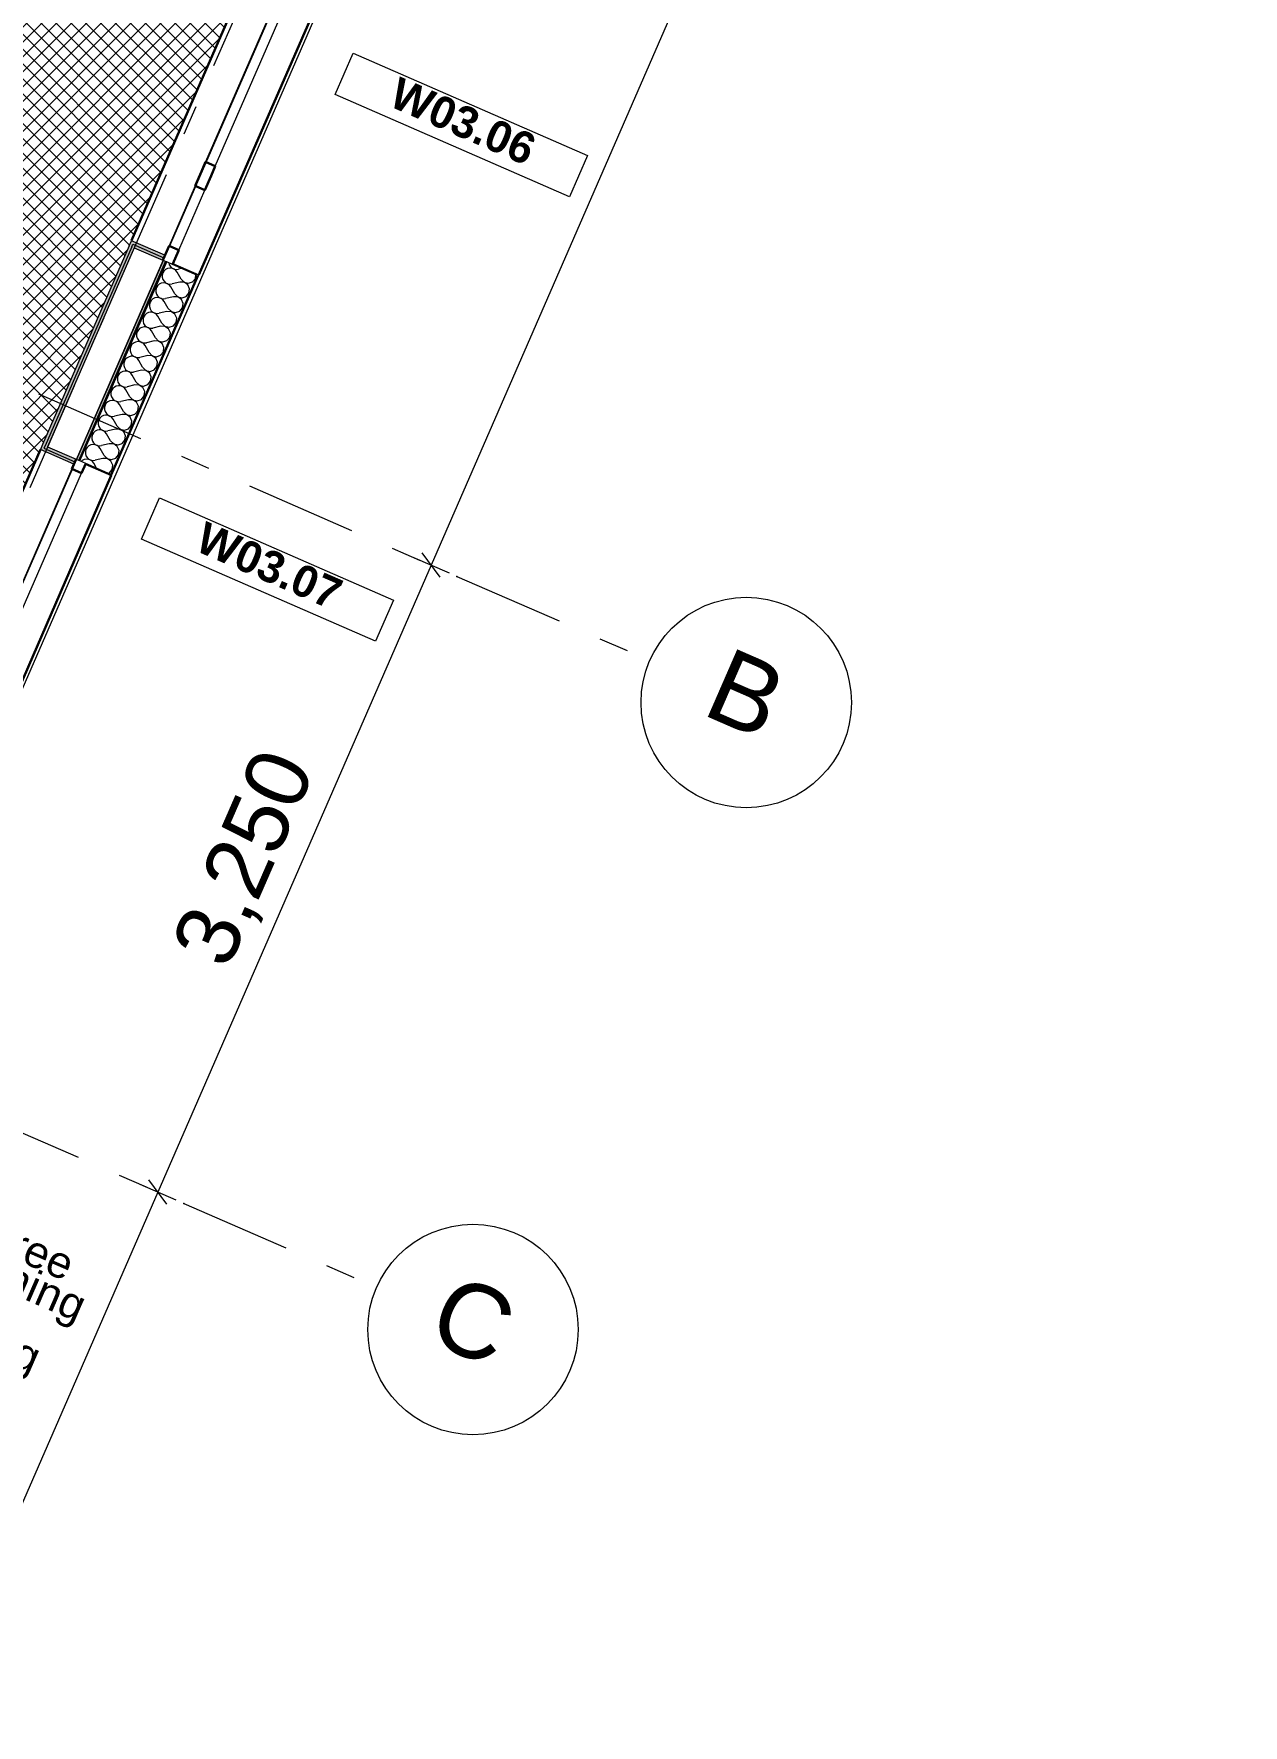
# Model space of a CAD drawing. Header units: millimetres. Extents: x -35034 to 431752, y -71616 to 25069.
# Drawn here: x 411107 to 416856, y -23325 to -15288 of the extents above; entities that cross this region are included whole.
import ezdxf
from ezdxf.enums import TextEntityAlignment as Align

# ---------------------------------------------------------------- set-up
doc = ezdxf.new("R2010")
doc.units = ezdxf.units.MM
doc.header["$MEASUREMENT"] = 0
doc.linetypes.add('Double Dashed', pattern=[1093.611073, 529.166651, -211.666656, 141.111112, -211.666656])
for name, color, linetype in [('A-15-MG_Structural_Grid', 7, 'Continuous'), ('New_A-15-MG_Structural_Grid', 7, 'Continuous'), ('New_A-25-M_Wall_Ext', 7, 'Continuous'), ('New_A-95-D_Dim_Grid.Dim', 7, 'Continuous'), ('New_ArchiCAD Windows', 7, 'Continuous')]:
    doc.layers.add(name, color=color, linetype=linetype)
for name, color, linetype, lineweight, true_color in [('A-15-MG_Structural_Grid_Pen_No__163', 7, 'Continuous', 0, 0x750077), ('A-25-M_Wall_Int_Pen_No__102', 7, 'Continuous', 15, 0xcccccc), ('A-35-M_FFE_Fixed_Pen_No__64', 7, 'Continuous', 20, 0x606060), ('New_A-25-M_Wall_Ext_Pen_No__107', 7, 'Continuous', 15, 0xa6a6a6), ('New_A-25-M_Wall_Ext_Pen_No__147', 7, 'Continuous', 0, 0x606060), ('New_A-95-M-SFS_Edge_Pen_No__252', 7, 'Continuous', 13, 0xe8e8e8), ('New_ArchiCAD Windows_Pen_No__23', 7, 'Continuous', 30, 0x2a2a2a), ('New_ArchiCAD Windows_Pen_No__43', 7, 'Continuous', 30, 0x444444)]:
    doc.layers.add(name, color=color, linetype=linetype, lineweight=lineweight, true_color=true_color)
for name, color, linetype, lineweight in [('New_A-15-MG_Structural_Grid_Pen_No__4', 7, 'Continuous', 20), ('New_A-25-M_Wall_Ext_Pen_No__1', 7, 'Continuous', 13), ('New_A-95-D_Dim_Grid.Dim_Pen_No__4', 7, 'Continuous', 20), ('New_A-95-P_Text_1_50_GA_Pen_No__1', 7, 'Continuous', 13), ('New_ArchiCAD Windows_Pen_No__1', 7, 'Continuous', 13), ('New_ArchiCAD Windows_Pen_No__83', 8, 'Continuous', 20)]:
    doc.layers.add(name, color=color, linetype=linetype, lineweight=lineweight)
doc.styles.add('GENERATED_STYLE_1', font='')
doc.styles.add('GENERATED_STYLE_4', font='')
doc.styles.get('GENERATED_STYLE_1').set_extended_font_data('Swis721 BT', bold=True)
doc.styles.get('GENERATED_STYLE_4').set_extended_font_data('Swis721 BT')
doc.dimstyles.new('GENERATED_STYLE__4', dxfattribs={"dimtxt": 300, "dimasz": 95, "dimexe": 0.18, "dimexo": 0, "dimgap": 0.09, "dimtad": 1, "dimdec": 0, "dimzin": 0, "dimdsep": 46, "dimtxsty": 'GENERATED_STYLE_4', "dimblk": 'ARROWHEAD_2', "dimblk1": 'ARROWHEAD_2', "dimblk2": 'ARROWHEAD_2', "dimcen": 0.09, "dimclrd": 7, "dimclre": 7, "dimclrt": 7, "dimadec": 0, "dimazin": 0, "dimtfac": 1, "dimtdec": 4, "dimtmove": 0, "dimatfit": 3, "dimfxl": 1, "dimtolj": 1, "dimtzin": 0, "dimarcsym": 0})
pattern_1 = [(0, (341458.06, 0), (0, 173.2051), [0, -100]), (0, (341508.06, 86.6), (0, 173.2051), [0, -100])]

# ---------------------------------------------------------------- blocks, each defined once
blk = doc.blocks.new('*X805', base_point=(341458.1, 0))
at = {"layer": 'New_A-25-M_Wall_Ext_Pen_No__107', "linetype": 'Continuous'}
for p, q in [((411748.3, -16376.7), (411750.7, -16385.3)), ((411750.7, -16385.3), (411756.3, -16394.2)), ((411756.3, -16394.2), (411764.1, -16401.3)), ((411712.3, -16473.4), (411702.9, -16478.2)), ((411722.6, -16471.5), (411712.3, -16473.4)), ((411720.2, -16424.4), (411717.3, -16434.6)), ((411717.3, -16434.6), (411717.4, -16445.1)), ((411717.4, -16445.1), (411720.3, -16455.2)), ((411725.7, -16415.5), (411720.2, -16424.4)), ((411720.3, -16455.2), (411725.8, -16464.1)), ((411733.1, -16472.4), (411722.6, -16471.5)), ((411733.4, -16408.3), (411725.7, -16415.5)), ((411725.8, -16464.1), (411733.6, -16471.1)), ((411742.9, -16476.1), (411733.1, -16472.4)), ((411742.8, -16403.6), (411733.4, -16408.3)), ((411733.6, -16471.1), (411743.1, -16475.8)), ((411753.1, -16401.6), (411742.8, -16403.6)), ((411763.6, -16402.5), (411753.1, -16401.6)), ((411773.4, -16406.2), (411763.6, -16402.5)), ((411800.9, -16468), (411763.9, -16476.7)), ((411764.1, -16401.3), (411773.5, -16406)), ((411781.8, -16412.5), (411773.4, -16406.2)), ((411773.5, -16406), (411783.8, -16407.9)), ((411788.2, -16420.9), (411781.8, -16412.5)), ((411783.8, -16407.9), (411794.3, -16406.9)), ((411807, -16454), (411788.2, -16420.9)), ((411809.3, -16403.3), (411794.3, -16406.9)), ((411821.7, -16468.9), (411800.9, -16468)), ((411807, -16454), (411821.8, -16468.6)), ((411838.9, -16480.6), (411821.7, -16468.9)), ((411821.8, -16468.6), (411842.1, -16473.2)), ((411842.1, -16473.2), (411861.8, -16466.5)), ((411861.8, -16466.5), (411875.1, -16450.4)), ((411875.1, -16450.4), (411877.4, -16433)), ((411664.7, -16555.1), (411659.3, -16564.1)), ((411672.5, -16548), (411664.7, -16555.1)), ((411681.9, -16543.3), (411672.5, -16548)), ((411692.2, -16541.3), (411681.9, -16543.3)), ((411689.7, -16494.3), (411686.9, -16504.4)), ((411686.9, -16504.4), (411686.9, -16514.9)), ((411686.9, -16514.9), (411689.8, -16525)), ((411695.2, -16485.3), (411689.7, -16494.3)), ((411689.8, -16525), (411695.4, -16533.9)), ((411702.6, -16542.2), (411692.2, -16541.3)), ((411702.9, -16478.2), (411695.2, -16485.3)), ((411695.4, -16533.9), (411703.2, -16541)), ((411712.5, -16545.9), (411702.6, -16542.2)), ((411703.2, -16541), (411712.6, -16545.6)), ((411720.9, -16552.2), (411712.5, -16545.9)), ((411712.6, -16545.6), (411722.9, -16547.6)), ((411727.3, -16560.5), (411720.9, -16552.2)), ((411722.9, -16547.6), (411733.4, -16546.6)), ((411770.5, -16537.8), (411733.4, -16546.6)), ((411751.4, -16482.4), (411742.9, -16476.1)), ((411743.1, -16475.8), (411753.4, -16477.7)), ((411757.8, -16490.7), (411751.4, -16482.4)), ((411753.4, -16477.7), (411763.9, -16476.7)), ((411776.6, -16523.8), (411757.8, -16490.7)), ((411791.3, -16538.7), (411770.5, -16537.8)), ((411776.6, -16523.8), (411791.4, -16538.4)), ((411808.5, -16550.4), (411791.3, -16538.7)), ((411791.4, -16538.4), (411811.7, -16543.1)), ((411817, -16569.5), (411808.5, -16550.4)), ((411811.7, -16543.1), (411831.4, -16536.3)), ((411831.4, -16536.3), (411844.6, -16520.3)), ((411847.4, -16499.6), (411838.9, -16480.6)), ((411844.6, -16520.3), (411847.4, -16499.6)), ((411628.8, -16633.9), (411626, -16644.1)), ((411634.3, -16625), (411628.8, -16633.9)), ((411642, -16617.9), (411634.3, -16625)), ((411651.4, -16613.1), (411642, -16617.9)), ((411661.7, -16611.1), (411651.4, -16613.1)), ((411659.3, -16564.1), (411656.4, -16574.2)), ((411656.4, -16574.2), (411656.5, -16584.7)), ((411656.5, -16584.7), (411659.4, -16594.8)), ((411659.4, -16594.8), (411664.9, -16603.8)), ((411672.2, -16612), (411661.7, -16611.1)), ((411664.9, -16603.8), (411672.7, -16610.8)), ((411682, -16615.8), (411672.2, -16612)), ((411672.7, -16610.8), (411682.1, -16615.5)), ((411690.5, -16622), (411682, -16615.8)), ((411682.1, -16615.5), (411692.5, -16617.4)), ((411696.9, -16630.4), (411690.5, -16622)), ((411692.5, -16617.4), (411702.9, -16616.4)), ((411715.7, -16663.5), (411696.9, -16630.4)), ((411740, -16607.6), (411702.9, -16616.4)), ((411746.1, -16593.7), (411727.3, -16560.5)), ((411760.8, -16608.6), (411740, -16607.6)), ((411746.1, -16593.7), (411760.9, -16608.3)), ((411778, -16620.3), (411760.8, -16608.6)), ((411760.9, -16608.3), (411781.2, -16612.9)), ((411786.5, -16639.3), (411778, -16620.3)), ((411781.2, -16612.9), (411800.9, -16606.2)), ((411800.9, -16606.2), (411814.2, -16590.1)), ((411814.2, -16590.1), (411817, -16569.5)), ((411598.3, -16703.8), (411595.5, -16713.9)), ((411595.5, -16713.9), (411595.6, -16724.4)), ((411603.8, -16694.8), (411598.3, -16703.8)), ((411611.6, -16687.7), (411603.8, -16694.8)), ((411621, -16683), (411611.6, -16687.7)), ((411631.3, -16681), (411621, -16683)), ((411626, -16644.1), (411626, -16654.6)), ((411626, -16654.6), (411628.9, -16664.7)), ((411628.9, -16664.7), (411634.5, -16673.6)), ((411641.7, -16681.9), (411631.3, -16681)), ((411634.5, -16673.6), (411642.3, -16680.7)), ((411651.6, -16685.6), (411641.7, -16681.9)), ((411642.3, -16680.7), (411651.7, -16685.3)), ((411660, -16691.9), (411651.6, -16685.6)), ((411651.7, -16685.3), (411662, -16687.2)), ((411666.4, -16700.2), (411660, -16691.9)), ((411662, -16687.2), (411672.5, -16686.2)), ((411685.2, -16733.3), (411666.4, -16700.2)), ((411709.6, -16677.5), (411672.5, -16686.2)), ((411730.4, -16678.4), (411709.6, -16677.5)), ((411715.7, -16663.5), (411730.5, -16678.1)), ((411747.6, -16690.1), (411730.4, -16678.4)), ((411730.5, -16678.1), (411750.8, -16682.8)), ((411756, -16709.1), (411747.6, -16690.1)), ((411750.8, -16682.8), (411770.5, -16676)), ((411753.3, -16729.8), (411756, -16709.1)), ((411770.5, -16676), (411783.7, -16659.9)), ((411783.7, -16659.9), (411786.5, -16639.3)), ((411567.9, -16773.6), (411565.1, -16783.7)), ((411565.1, -16783.7), (411565.1, -16794.3)), ((411565.1, -16794.3), (411568, -16804.4)), ((411573.4, -16764.7), (411567.9, -16773.6)), ((411581.1, -16757.5), (411573.4, -16764.7)), ((411590.5, -16752.8), (411581.1, -16757.5)), ((411600.8, -16750.8), (411590.5, -16752.8)), ((411595.6, -16724.4), (411598.5, -16734.5)), ((411598.5, -16734.5), (411604, -16743.4)), ((411611.3, -16751.7), (411600.8, -16750.8)), ((411604, -16743.4), (411611.8, -16750.5)), ((411621.1, -16755.4), (411611.3, -16751.7)), ((411611.8, -16750.5), (411621.2, -16755.2)), ((411629.5, -16761.7), (411621.1, -16755.4)), ((411621.2, -16755.2), (411631.6, -16757.1)), ((411635.9, -16770.1), (411629.5, -16761.7)), ((411631.6, -16757.1), (411642, -16756.1)), ((411654.7, -16803.2), (411635.9, -16770.1)), ((411679.1, -16747.3), (411642, -16756.1)), ((411699.9, -16748.2), (411679.1, -16747.3)), ((411685.2, -16733.3), (411700, -16748)), ((411717.1, -16760), (411699.9, -16748.2)), ((411700, -16748), (411720.3, -16752.6)), ((411725.6, -16779), (411717.1, -16760)), ((411720.3, -16752.6), (411740, -16745.9)), ((411722.8, -16799.6), (411725.6, -16779)), ((411740, -16745.9), (411753.3, -16729.8)), ((411537.4, -16843.5), (411534.6, -16853.6)), ((411534.6, -16853.6), (411534.7, -16864.1)), ((411534.7, -16864.1), (411537.6, -16874.2)), ((411542.9, -16834.5), (411537.4, -16843.5)), ((411537.6, -16874.2), (411543.1, -16883.1)), ((411550.7, -16827.4), (411542.9, -16834.5)), ((411560, -16822.6), (411550.7, -16827.4)), ((411570.4, -16820.6), (411560, -16822.6)), ((411568, -16804.4), (411573.6, -16813.3)), ((411580.8, -16821.6), (411570.4, -16820.6)), ((411573.6, -16813.3), (411581.4, -16820.3)), ((411590.7, -16825.3), (411580.8, -16821.6)), ((411581.4, -16820.3), (411590.8, -16825)), ((411599.1, -16831.6), (411590.7, -16825.3)), ((411590.8, -16825), (411601.1, -16826.9)), ((411605.5, -16839.9), (411599.1, -16831.6)), ((411601.1, -16826.9), (411611.6, -16825.9)), ((411624.3, -16873), (411605.5, -16839.9)), ((411648.7, -16817.2), (411611.6, -16825.9)), ((411624.3, -16873), (411639.1, -16887.6)), ((411669.5, -16818.1), (411648.7, -16817.2)), ((411654.7, -16803.2), (411669.6, -16817.8)), ((411686.7, -16829.8), (411669.5, -16818.1)), ((411669.6, -16817.8), (411689.9, -16822.4)), ((411679.1, -16885.5), (411692.3, -16869.5)), ((411695.1, -16848.8), (411686.7, -16829.8)), ((411689.9, -16822.4), (411709.6, -16815.7)), ((411692.3, -16869.5), (411695.1, -16848.8)), ((411709.6, -16815.7), (411722.8, -16799.6)), ((411507, -16913.3), (411504.2, -16923.4)), ((411504.2, -16923.4), (411504.2, -16933.9)), ((411504.2, -16933.9), (411507.1, -16944)), ((411512.5, -16904.3), (411507, -16913.3)), ((411507.1, -16944), (411512.7, -16953)), ((411520.2, -16897.2), (411512.5, -16904.3)), ((411512.7, -16953), (411520.5, -16960)), ((411529.6, -16892.5), (411520.2, -16897.2)), ((411539.9, -16890.5), (411529.6, -16892.5)), ((411550.4, -16891.4), (411539.9, -16890.5)), ((411543.1, -16883.1), (411550.9, -16890.2)), ((411560.2, -16895.1), (411550.4, -16891.4)), ((411587.7, -16956.8), (411550.7, -16965.6)), ((411550.9, -16890.2), (411560.3, -16894.8)), ((411568.6, -16901.4), (411560.2, -16895.1)), ((411560.3, -16894.8), (411570.7, -16896.8)), ((411575, -16909.7), (411568.6, -16901.4)), ((411570.7, -16896.8), (411581.1, -16895.8)), ((411593.8, -16942.9), (411575, -16909.7)), ((411618.2, -16887), (411581.1, -16895.8)), ((411608.5, -16957.8), (411587.7, -16956.8)), ((411593.8, -16942.9), (411608.7, -16957.5)), ((411639, -16887.9), (411618.2, -16887)), ((411629, -16962.1), (411648.7, -16955.4)), ((411656.2, -16899.6), (411639, -16887.9)), ((411639.1, -16887.6), (411659.4, -16892.3)), ((411648.7, -16955.4), (411661.9, -16939.3)), ((411664.7, -16918.7), (411656.2, -16899.6)), ((411659.4, -16892.3), (411679.1, -16885.5)), ((411661.9, -16939.3), (411664.7, -16918.7)), ((411459.3, -17036.9), (411451.6, -17044)), ((411468.7, -17032.2), (411459.3, -17036.9)), ((411479, -17030.2), (411468.7, -17032.2)), ((411476.5, -16983.1), (411473.7, -16993.3)), ((411473.7, -16993.3), (411473.7, -17003.8)), ((411473.7, -17003.8), (411476.7, -17013.9)), ((411482, -16974.2), (411476.5, -16983.1)), ((411476.7, -17013.9), (411482.2, -17022.8)), ((411489.5, -17031.1), (411479, -17030.2)), ((411489.8, -16967.1), (411482, -16974.2)), ((411482.2, -17022.8), (411490, -17029.9)), ((411499.3, -17034.8), (411489.5, -17031.1)), ((411499.1, -16962.3), (411489.8, -16967.1)), ((411490, -17029.9), (411499.4, -17034.5)), ((411509.5, -16960.3), (411499.1, -16962.3)), ((411507.7, -17041.1), (411499.3, -17034.8)), ((411499.4, -17034.5), (411509.8, -17036.4)), ((411519.9, -16961.2), (411509.5, -16960.3)), ((411509.8, -17036.4), (411520.2, -17035.4)), ((411529.8, -16965), (411519.9, -16961.2)), ((411557.3, -17026.7), (411520.2, -17035.4)), ((411520.5, -16960), (411529.9, -16964.7)), ((411538.2, -16971.2), (411529.8, -16965)), ((411529.9, -16964.7), (411540.2, -16966.6)), ((411544.6, -16979.6), (411538.2, -16971.2)), ((411540.2, -16966.6), (411550.7, -16965.6)), ((411563.4, -17012.7), (411544.6, -16979.6)), ((411578.1, -17027.6), (411557.3, -17026.7)), ((411563.4, -17012.7), (411578.2, -17027.3)), ((411595.3, -17039.3), (411578.1, -17027.6)), ((411578.2, -17027.3), (411598.5, -17031.9)), ((411598.5, -17031.9), (411618.2, -17025.2)), ((411625.8, -16969.5), (411608.5, -16957.8)), ((411608.7, -16957.5), (411629, -16962.1)), ((411618.2, -17025.2), (411631.4, -17009.1)), ((411634.2, -16988.5), (411625.8, -16969.5)), ((411631.4, -17009.1), (411634.2, -16988.5)), ((411421.1, -17113.9), (411415.6, -17122.8)), ((411428.8, -17106.7), (411421.1, -17113.9)), ((411438.2, -17102), (411428.8, -17106.7)), ((411448.5, -17100), (411438.2, -17102)), ((411446.1, -17053), (411443.2, -17063.1)), ((411443.2, -17063.1), (411443.3, -17073.6)), ((411443.3, -17073.6), (411446.2, -17083.7)), ((411451.6, -17044), (411446.1, -17053)), ((411446.2, -17083.7), (411451.8, -17092.6)), ((411459, -17100.9), (411448.5, -17100)), ((411451.8, -17092.6), (411459.6, -17099.7)), ((411468.8, -17104.6), (411459, -17100.9)), ((411459.6, -17099.7), (411469, -17104.4)), ((411477.3, -17110.9), (411468.8, -17104.6)), ((411469, -17104.4), (411479.3, -17106.3)), ((411483.7, -17119.3), (411477.3, -17110.9)), ((411479.3, -17106.3), (411489.8, -17105.3)), ((411526.8, -17096.5), (411489.8, -17105.3)), ((411514.1, -17049.4), (411507.7, -17041.1)), ((411532.9, -17082.5), (411514.1, -17049.4)), ((411547.6, -17097.4), (411526.8, -17096.5)), ((411532.9, -17082.5), (411547.8, -17097.2)), ((411564.8, -17109.2), (411547.6, -17097.4)), ((411547.8, -17097.2), (411568.1, -17101.8)), ((411573.3, -17128.2), (411564.8, -17109.2)), ((411568.1, -17101.8), (411587.8, -17095.1)), ((411587.8, -17095.1), (411601, -17079)), ((411603.8, -17058.3), (411595.3, -17039.3)), ((411601, -17079), (411603.8, -17058.3)), ((411385.2, -17192.7), (411382.3, -17202.8)), ((411390.7, -17183.7), (411385.2, -17192.7)), ((411398.4, -17176.6), (411390.7, -17183.7)), ((411407.8, -17171.8), (411398.4, -17176.6)), ((411418.1, -17169.8), (411407.8, -17171.8)), ((411415.6, -17122.8), (411412.8, -17132.9)), ((411412.8, -17132.9), (411412.8, -17143.5)), ((411412.8, -17143.5), (411415.7, -17153.6)), ((411415.7, -17153.6), (411421.3, -17162.5)), ((411428.6, -17170.8), (411418.1, -17169.8)), ((411421.3, -17162.5), (411429.1, -17169.5)), ((411438.4, -17174.5), (411428.6, -17170.8)), ((411429.1, -17169.5), (411438.5, -17174.2)), ((411446.8, -17180.8), (411438.4, -17174.5)), ((411438.5, -17174.2), (411448.9, -17176.1)), ((411453.2, -17189.1), (411446.8, -17180.8)), ((411448.9, -17176.1), (411459.3, -17175.1)), ((411472, -17222.2), (411453.2, -17189.1)), ((411496.4, -17166.4), (411459.3, -17175.1)), ((411502.5, -17152.4), (411483.7, -17119.3)), ((411517.2, -17167.3), (411496.4, -17166.4)), ((411502.5, -17152.4), (411517.3, -17167)), ((411534.4, -17179), (411517.2, -17167.3)), ((411517.3, -17167), (411537.6, -17171.6)), ((411542.9, -17198), (411534.4, -17179)), ((411537.6, -17171.6), (411557.3, -17164.9)), ((411540.1, -17218.7), (411542.9, -17198)), ((411557.3, -17164.9), (411570.5, -17148.8)), ((411570.5, -17148.8), (411573.3, -17128.2)), ((411354.7, -17262.5), (411351.9, -17272.6)), ((411351.9, -17272.6), (411351.9, -17283.1)), ((411360.2, -17253.5), (411354.7, -17262.5)), ((411367.9, -17246.4), (411360.2, -17253.5)), ((411377.3, -17241.7), (411367.9, -17246.4)), ((411387.6, -17239.7), (411377.3, -17241.7)), ((411382.3, -17202.8), (411382.4, -17213.3)), ((411382.4, -17213.3), (411385.3, -17223.4)), ((411385.3, -17223.4), (411390.9, -17232.3)), ((411398.1, -17240.6), (411387.6, -17239.7)), ((411390.9, -17232.3), (411398.6, -17239.4)), ((411407.9, -17244.3), (411398.1, -17240.6)), ((411398.6, -17239.4), (411408.1, -17244)), ((411416.4, -17250.6), (411407.9, -17244.3)), ((411408.1, -17244), (411418.4, -17245.9)), ((411422.8, -17258.9), (411416.4, -17250.6)), ((411418.4, -17245.9), (411428.9, -17245)), ((411441.6, -17292.1), (411422.8, -17258.9)), ((411465.9, -17236.2), (411428.9, -17245)), ((411486.7, -17237.1), (411465.9, -17236.2)), ((411472, -17222.2), (411486.9, -17236.8)), ((411503.9, -17248.8), (411486.7, -17237.1)), ((411486.9, -17236.8), (411507.2, -17241.5)), ((411512.4, -17267.9), (411503.9, -17248.8)), ((411507.2, -17241.5), (411526.9, -17234.7)), ((411509.6, -17288.5), (411512.4, -17267.9)), ((411526.9, -17234.7), (411540.1, -17218.7)), ((411337.5, -17316.3), (411332.8, -17320.6)), ((411346.9, -17311.5), (411337.5, -17316.3)), ((411357.2, -17309.5), (411346.9, -17311.5)), ((411351.9, -17283.1), (411354.8, -17293.2)), ((411354.8, -17293.2), (411360.4, -17302.2)), ((411367.7, -17310.4), (411357.2, -17309.5)), ((411360.4, -17302.2), (411368.2, -17309.2)), ((411377.5, -17314.2), (411367.7, -17310.4)), ((411368.2, -17309.2), (411377.6, -17313.9)), ((411385.9, -17320.4), (411377.5, -17314.2)), ((411377.6, -17313.9), (411387.9, -17315.8)), ((411392.3, -17328.8), (411385.9, -17320.4)), ((411387.9, -17315.8), (411398.4, -17314.8)), ((411405.7, -17352.4), (411392.3, -17328.8)), ((411435.5, -17306), (411398.4, -17314.8)), ((411456.3, -17307), (411435.5, -17306)), ((411441.6, -17292.1), (411456.4, -17306.7)), ((411473.5, -17318.7), (411456.3, -17307)), ((411456.4, -17306.7), (411476.7, -17311.3)), ((411466, -17374.4), (411479.2, -17358.3)), ((411482, -17337.7), (411473.5, -17318.7)), ((411476.7, -17311.3), (411496.4, -17304.6)), ((411479.2, -17358.3), (411482, -17337.7)), ((411496.4, -17304.6), (411509.6, -17288.5)), ((411460.5, -17376.3), (411466, -17374.4))]:
    blk.add_line(p, q, dxfattribs=at)
blk = doc.blocks.new('Double Window 19')
at = {"layer": 'New_ArchiCAD Windows_Pen_No__1', "linetype": 'Continuous'}
for p, q in [((-1411.5, 0), (-1411.5, -29.5)), ((1411.5, 0), (1411.5, -29.5)), ((-1411.5, -29.5), (-1411.5, -35.5)), ((-1411.5, -35.5), (-1411.5, -47.5)), ((-1411.5, -47.5), (-1411.5, -50)), ((1411.5, -29.5), (1411.5, -35.5)), ((1411.5, -35.5), (1411.5, -47.5)), ((1411.5, -47.5), (1411.5, -50))]:
    blk.add_line(p, q, dxfattribs=at)
at = {"layer": 'New_ArchiCAD Windows_Pen_No__23', "linetype": 'Continuous'}
for p, q in [((-1407, 135), (1407, 135)), ((-1385.5, -223.5), (1385.5, -223.5))]:
    blk.add_line(p, q, dxfattribs=at)
at = {"layer": 'New_ArchiCAD Windows_Pen_No__43', "linetype": 'Continuous'}
for p, q in [((-1411.5, 0), (-1361.5, 0)), ((-1361.5, 0), (-1361.5, -50)), ((-738.5, -50), (-738.5, 0)), ((-738.5, 0), (-688.5, 0)), ((-688.5, 0), (-638.5, 0)), ((-638.5, 0), (-638.5, -50)), ((1361.5, -50), (1361.5, 0)), ((1361.5, 0), (1411.5, 0)), ((-1361.5, -50), (-1411.5, -50)), ((-688.5, -50), (-738.5, -50)), ((-638.5, -50), (-688.5, -50)), ((1411.5, -50), (1361.5, -50))]:
    blk.add_line(p, q, dxfattribs=at)
at = {"layer": 'New_ArchiCAD Windows_Pen_No__83', "linetype": 'Continuous'}
for p, q in [((-1361.5, 0), (-738.5, 0)), ((-638.5, 0), (1361.5, 0)), ((-738.5, -50), (-1361.5, -50)), ((1361.5, -50), (-638.5, -50))]:
    blk.add_line(p, q, dxfattribs=at)
blk = doc.blocks.new('Double Window 19_2')
at = {"layer": 'New_ArchiCAD Windows_Pen_No__1', "linetype": 'Continuous'}
for p, q in [((-680, 0), (-680, -29.5)), ((680, 0), (680, -29.5)), ((-680, -29.5), (-680, -35.5)), ((-680, -35.5), (-680, -47.5)), ((-680, -47.5), (-680, -50)), ((680, -29.5), (680, -35.5)), ((680, -35.5), (680, -47.5)), ((680, -47.5), (680, -50))]:
    blk.add_line(p, q, dxfattribs=at)
at = {"layer": 'New_ArchiCAD Windows_Pen_No__23', "linetype": 'Continuous'}
for p, q in [((-675.5, 135), (675.5, 135)), ((-654, -223.5), (654, -223.5))]:
    blk.add_line(p, q, dxfattribs=at)
at = {"layer": 'New_ArchiCAD Windows_Pen_No__43', "linetype": 'Continuous'}
for p, q in [((-680, 0), (-605, 0)), ((-605, 0), (-605, -50)), ((-295, -50), (-295, 0)), ((-295, 0), (-220, 0)), ((-220, 0), (-170, 0)), ((-170, 0), (-170, -50)), ((630, -50), (630, 0)), ((630, 0), (680, 0)), ((-605, -50), (-680, -50)), ((-220, -50), (-295, -50)), ((-170, -50), (-220, -50)), ((680, -50), (630, -50))]:
    blk.add_line(p, q, dxfattribs=at)
at = {"layer": 'New_ArchiCAD Windows_Pen_No__83', "linetype": 'Continuous'}
for p, q in [((-605, 0), (-295, 0)), ((-170, 0), (630, 0)), ((-295, -50), (-605, -50)), ((630, -50), (-170, -50))]:
    blk.add_line(p, q, dxfattribs=at)
blk = doc.blocks.new('Wall_229_1', base_point=(408895.3, -23304.8))
at = {"layer": 'New_A-25-M_Wall_Ext', "linetype": 'Continuous', "lineweight": 0, "true_color": 0x000000}
h = blk.add_hatch(dxfattribs=at)
h.set_pattern_fill('Plaster_0001', color=178, style=0, pattern_type=2)
h.set_pattern_definition(pattern_1)
h.paths.add_polyline_path([(411891.2, -16434.2), (411767.5, -16380.2), (411765.7, -16384.3), (411885.3, -16436.5), (411889.4, -16438.3)])
h = blk.add_hatch(dxfattribs=at)
h.set_pattern_fill('Plaster_0001', color=178, style=0, pattern_type=2)
h.set_pattern_definition(pattern_1)
h.paths.add_polyline_path([(411473.1, -17381.8), (411477.2, -17383.6), (411889.4, -16438.3), (411885.3, -16436.5)])
h = blk.add_hatch(dxfattribs=at)
h.set_pattern_fill('Plaster_0001', color=178, style=0, pattern_type=2)
h.set_pattern_definition(pattern_1)
h.paths.add_polyline_path([(411477.2, -17383.6), (411473.1, -17381.8), (411353.5, -17329.6), (411351.7, -17333.7), (411475.4, -17387.7)])
at = {"layer": 'New_A-25-M_Wall_Ext_Pen_No__107', "linetype": 'Continuous'}
for points in [[(411148.6, -17240.3), (411160.5, -17245.5), (411572.7, -16300.2), (411560.8, -16295)], [(411572.7, -16300.2), (411160.5, -17245.5), (411172.4, -17250.7), (411584.6, -16305.4)], [(411560.8, -16295), (411572.7, -16300.2), (411577.9, -16288.3), (411725, -16352.4), (411730.2, -16340.5), (411571.2, -16271.2)], [(411572.7, -16300.2), (411584.6, -16305.4), (411719.8, -16364.3), (411725, -16352.4), (411577.9, -16288.3)], [(411138.2, -17264.1), (411297.3, -17333.5), (411302.5, -17321.5), (411155.3, -17257.4), (411160.5, -17245.5), (411148.6, -17240.3)], [(411155.3, -17257.4), (411302.5, -17321.5), (411307.7, -17309.6), (411172.4, -17250.7), (411160.5, -17245.5)]]:
    blk.add_hatch(color=256, dxfattribs=at).paths.add_polyline_path(points)
at = {"layer": 'New_A-25-M_Wall_Ext_Pen_No__147', "linetype": 'Continuous'}
blk.add_hatch(color=256, dxfattribs=at).paths.add_polyline_path([(411722.1, -16365.3), (411309.9, -17310.6), (411320.9, -17315.4), (411733.1, -16370.1)])
at = {"layer": 'New_A-25-M_Wall_Ext_Pen_No__1', "linetype": 'Continuous'}
for p, q in [((411572.7, -16300.2), (411160.5, -17245.5)), ((411584.6, -16305.4), (411172.4, -17250.7)), ((411560.8, -16295), (411571.2, -16271.2)), ((411730.2, -16340.5), (411571.2, -16271.2)), ((411572.7, -16300.2), (411577.9, -16288.3)), ((411577.9, -16288.3), (411725, -16352.4)), ((411584.6, -16305.4), (411719.8, -16364.3)), ((411309.9, -17310.6), (411722.1, -16365.3)), ((411320.9, -17315.4), (411733.1, -16370.1)), ((411326.4, -17317.8), (411738.6, -16372.5)), ((411719.8, -16364.3), (411725, -16352.4)), ((411722.1, -16365.3), (411719.8, -16364.3)), ((411733.1, -16370.1), (411722.1, -16365.3)), ((411725, -16352.4), (411730.2, -16340.5)), ((411738.6, -16372.5), (411733.1, -16370.1)), ((411765.7, -16384.3), (411738.6, -16372.5)), ((411765.7, -16384.3), (411767.5, -16380.2)), ((411885.3, -16436.5), (411765.7, -16384.3)), ((411767.5, -16380.2), (411891.2, -16434.2)), ((411473.1, -17381.8), (411885.3, -16436.5)), ((411889.4, -16438.3), (411891.2, -16434.2)), ((411148.6, -17240.3), (411138.2, -17264.1)), ((411297.3, -17333.5), (411138.2, -17264.1)), ((411160.5, -17245.5), (411155.3, -17257.4)), ((411155.3, -17257.4), (411302.5, -17321.5)), ((411172.4, -17250.7), (411307.7, -17309.6)), ((411302.5, -17321.5), (411297.3, -17333.5)), ((411307.7, -17309.6), (411302.5, -17321.5)), ((411309.9, -17310.6), (411307.7, -17309.6)), ((411320.9, -17315.4), (411309.9, -17310.6)), ((411326.4, -17317.8), (411320.9, -17315.4)), ((411353.5, -17329.6), (411326.4, -17317.8)), ((411353.5, -17329.6), (411351.7, -17333.7)), ((411351.7, -17333.7), (411475.4, -17387.7)), ((411473.1, -17381.8), (411353.5, -17329.6)), ((411477.2, -17383.6), (411475.4, -17387.7))]:
    blk.add_line(p, q, dxfattribs=at)
at = {"layer": 'New_A-25-M_Wall_Ext_Pen_No__1', "linetype": 'Continuous', "flags": 128}
for points in [[(411560.8, -16295), (411148.6, -17240.3)], [(411477.2, -17383.6), (411889.4, -16438.3)]]:
    blk.add_lwpolyline(points, dxfattribs=at)
at = {"layer": 'New_A-25-M_Wall_Ext', "color": 250, "lineweight": 50, "true_color": 0x2a2a2a}
blk.add_blockref('*X805', (341458.1, 0), dxfattribs=at)
at = {"layer": 'New_ArchiCAD Windows', "color": 251, "linetype": 'Continuous', "lineweight": 20, "true_color": 0x606060, "xscale": -1, "zscale": 1000, "rotation": 246.440414640073}
for name, p in [('Double Window 19_2', (412037.5, -15761)), ('Double Window 19', (410789.3, -18623.5))]:
    blk.add_blockref(name, p, dxfattribs=at)
blk = doc.blocks.new('Standard grid marker_5')
at = {"layer": 'New_A-15-MG_Structural_Grid_Pen_No__4', "linetype": 'Double Dashed'}
blk.add_line((1000, 0), (29726, 0), dxfattribs=at)
at = {"layer": 'New_A-15-MG_Structural_Grid_Pen_No__4', "style": 'GENERATED_STYLE_4'}
for tag, p in [('AC_MarkerText_1_0', (-500, 36.5)), ('AC_MarkerText_1_1', (31226, 36.5))]:
    blk.add_attdef(tag, text='', height=350, rotation=90, dxfattribs=at).set_placement(p, align=Align.MIDDLE_CENTER)
blk = doc.blocks.new('Standard grid marker_3')
at = {"layer": 'A-15-MG_Structural_Grid_Pen_No__163', "linetype": 'Double Dashed'}
for p, q in [((1000, 0), (74254.8, 0)), ((74254.8, 0), (75254.8, 0))]:
    blk.add_line(p, q, dxfattribs=at)
at = {"layer": 'A-15-MG_Structural_Grid_Pen_No__163', "linetype": 'Continuous'}
blk.add_circle((75754.8, 0), 500, dxfattribs=at)
at = {"layer": 'A-15-MG_Structural_Grid_Pen_No__163', "linetype": 'Double Dashed'}
blk.add_point((74254.8, 0), dxfattribs=at)
blk.add_point((74254.8, 0), dxfattribs=at)
at = {"layer": 'A-15-MG_Structural_Grid_Pen_No__163', "style": 'GENERATED_STYLE_4'}
for tag, p in [('AC_MarkerText_1_0', (-500, 43.4)), ('AC_MarkerText_1_1', (75754.8, 43.4))]:
    blk.add_attdef(tag, text='', height=350, rotation=360, dxfattribs=at).set_placement(p, align=Align.MIDDLE_CENTER)
blk = doc.blocks.new('*D852', base_point=(341458.1, 0))
at = {"layer": 'New_A-95-D_Dim_Grid.Dim_Pen_No__4', "linetype": 'Continuous'}
for p, q in [((417504, -7472.9), (412995.4, -17812.6)), ((417418.1, -7435.4), (417589.9, -7510.3)), ((417546.9, -7530.9), (417461.1, -7414.8)), ((417528.4, -7416.8), (417504, -7472.9)), ((413038.2, -17870.7), (412952.5, -17754.6)), ((412995.4, -17812.6), (411696.3, -20791.7)), ((412909.4, -17775.1), (413081.3, -17850.1))]:
    blk.add_line(p, q, dxfattribs=at)
at = {"layer": 'New_A-95-D_Dim_Grid.Dim_Pen_No__4', "insert": (414942, -13198.2), "char_height": 300, "attachment_point": 7, "rotation": 66.44041, "style": 'GENERATED_STYLE_4'}
blk.add_mtext('\\A1;{\\fSwis721 BT|b0|i0|c0|p34;11,280}', dxfattribs=at)
blk = doc.blocks.new('ARROWHEAD_2')
at = {"color": 0, "linetype": 'Continuous', "lineweight": 0}
for p, q in [((0, 0), (-1, 0)), ((-0.378, -0.655), (0.378, 0.655))]:
    blk.add_line(p, q, dxfattribs=at)
blk = doc.blocks.new('*D853', base_point=(341458.1, 0))
at = {"layer": 'New_A-95-D_Dim_Grid.Dim_Pen_No__4', "linetype": 'Continuous'}
for p, q in [((413038.2, -17870.7), (412952.5, -17754.6)), ((412995.4, -17812.6), (411696.3, -20791.7)), ((411739.2, -20849.8), (411653.5, -20733.7)), ((411610.4, -20754.2), (411782.3, -20829.2))]:
    blk.add_line(p, q, dxfattribs=at)
at = {"layer": 'New_A-95-D_Dim_Grid.Dim_Pen_No__4', "insert": (412079, -19763.9), "char_height": 300, "attachment_point": 7, "rotation": 66.44041, "style": 'GENERATED_STYLE_4'}
blk.add_mtext('\\A1;{\\fSwis721 BT|b0|i0|c0|p34;3,250}', dxfattribs=at)
blk = doc.blocks.new('*D854', base_point=(341458.1, 0))
at = {"layer": 'New_A-95-D_Dim_Grid.Dim_Pen_No__4', "linetype": 'Continuous'}
for p, q in [((412995.4, -17812.6), (411696.3, -20791.7)), ((411739.2, -20849.8), (411653.5, -20733.7)), ((411696.3, -20791.7), (408198.9, -28812.4)), ((411610.4, -20754.2), (411782.3, -20829.2)), ((408156.1, -28754.3), (408241.8, -28870.4)), ((408113, -28774.9), (408284.9, -28849.8)), ((408198.9, -28812.4), (408174.5, -28868.4))]:
    blk.add_line(p, q, dxfattribs=at)
at = {"layer": 'New_A-95-D_Dim_Grid.Dim_Pen_No__4', "insert": (409680.8, -25263.8), "char_height": 300, "attachment_point": 7, "rotation": 66.44041, "style": 'GENERATED_STYLE_4'}
blk.add_mtext('\\A1;{\\fSwis721 BT|b0|i0|c0|p34;8,750}', dxfattribs=at)

msp = doc.modelspace()

# ---------------------------------------------------------------- hatches: boundary and pattern name
at = {"layer": 'A-25-M_Wall_Int_Pen_No__102', "linetype": 'Continuous'}
h = msp.add_hatch(dxfattribs=at)
h.set_pattern_fill('Grid_5x5_Diagonal_0001', color=256, style=0, pattern_type=2)
h.set_pattern_definition([(45, (341458.065, 0), (-35.35534, 35.35534), []), (135, (341458.065, 0), (35.35534, 35.35534), [])])
h.paths.add_polyline_path([(386338.7, -19098.9), (390988.7, -8434.9), (386795.1, -6606.2), (389309.2, -840.5), (390392.2, -1312.7), (392455.7, 3419.4), (415731.5, -6730.2), (406503.9, -27891.9)])

# ---------------------------------------------------------------- linework, layer by layer
at = {"layer": 'A-35-M_FFE_Fixed_Pen_No__64', "linetype": 'Continuous', "flags": 128}
msp.add_lwpolyline([(395757.2, 2500.7), (416265.3, -6441.8), (406601.6, -28603.8), (386093.5, -19661.2)], dxfattribs=at)
at = {"layer": 'New_A-95-M-SFS_Edge_Pen_No__252', "linetype": 'Continuous', "flags": 128}
msp.add_lwpolyline([(386166.7, -19493.2), (406493.3, -28356.6), (416009.5, -6533.2), (395236.4, 2524.9)], dxfattribs=at)
at = {"layer": 'New_A-95-P_Text_1_50_GA_Pen_No__1', "linetype": 'Continuous', "flags": 128}
for points in [[(412625.4, -15381), (413738.5, -15866.4), (413653.1, -16062.3), (412540, -15576.9)], [(411704.3, -17493.5), (412817.4, -17978.8), (412731.9, -18174.8), (411618.8, -17689.4)]]:
    msp.add_lwpolyline(points, close=True, dxfattribs=at)

# ---------------------------------------------------------------- block references
at = {"layer": 'A-15-MG_Structural_Grid', "color": 8, "linetype": 'Continuous', "lineweight": 15}
ref = msp.add_blockref('Standard grid marker_3', (345053.3, 11813.5), dxfattribs=dict(at, zscale=1000, rotation=336.440411583993))
ref.add_attrib('AC_MarkerText_1_1', 'B', dxfattribs={"layer": 'A-15-MG_Structural_Grid_Pen_No__163', "color": 216, "true_color": 0x750077, "height": 350, "rotation": 336.44041, "style": 'GENERATED_STYLE_4'}).set_placement((414493.5, -18422.5), align=Align.MIDDLE_CENTER)
ref = msp.add_blockref('Standard grid marker_3', (343754.3, 8834.4), dxfattribs=dict(at, zscale=1000, rotation=336.440411583993))
ref.add_attrib('AC_MarkerText_1_1', 'C', dxfattribs={"layer": 'A-15-MG_Structural_Grid_Pen_No__163', "color": 216, "true_color": 0x750077, "height": 350, "rotation": 336.44041, "style": 'GENERATED_STYLE_4'}).set_placement((413194.5, -21401.4), align=Align.MIDDLE_CENTER)
at = {"layer": 'New_A-15-MG_Structural_Grid', "color": 8, "linetype": 'Continuous', "lineweight": 15, "zscale": 1000, "rotation": 246.4404115839982}
msp.add_blockref('Standard grid marker_5', (416943.9, -4014.8), dxfattribs=at)
at = {"layer": 'New_A-25-M_Wall_Ext', "color": 250, "lineweight": 50, "true_color": 0x2a2a2a}
msp.add_blockref('Wall_229_1', (408895.3, -23304.8), dxfattribs=at)

# ---------------------------------------------------------------- texts
at = {"layer": 'New_A-95-P_Text_1_50_GA_Pen_No__1', "linetype": 'Continuous', "char_height": 150, "attachment_point": 2, "rotation": 336.44041, "style": 'GENERATED_STYLE_1'}
for s, insert in [('\\A1;{\\fSwis721 BT|b1|i0|c0|p34;W03.06}', (413177.2, -15634.5)), ('\\A1;{\\fSwis721 BT|b1|i0|c0|p34;W03.07}', (412256.1, -17747))]:
    msp.add_mtext(s, dxfattribs=dict(at, insert=insert))
at = {"layer": 'New_A-95-P_Text_1_50_GA_Pen_No__1', "linetype": 'Continuous', "insert": (410892.7, -20846.5), "char_height": 150, "width": 1230.483, "attachment_point": 2, "rotation": 336.44041, "line_spacing_factor": 0.623567, "style": 'GENERATED_STYLE_4'}
msp.add_mtext('\\A1;{\\fSwis721 BT|b0|i0|c0|p34;1.5m\\fSwis721 BT|b0|i0|c0|p34;\\A1{\\H.66x;\\S2^  ;}\\fSwis721 BT|b0|i0|c0|p34; free area opening vent w/guarding}', dxfattribs=at)

# ---------------------------------------------------------------- dimensions: what is measured, and where the dimension line sits
at = {"layer": 'New_A-95-D_Dim_Grid.Dim', "linetype": 'Continuous'}
for base, p1, p2, picture, middle in [((412995.4, -17812.6), (428522, -12277.3), (413118.6, -17866.3), '*D852', (415063.4, -12544.6)), ((411696.3, -20791.7), (413118.6, -17866.3), (411819.5, -20845.4), '*D853', (412153.3, -19218.3)), ((408198.9, -28812.4), (411819.5, -20845.4), (408322.1, -28866.1), '*D854', (409755.1, -24718.2))]:
    dim = msp.add_linear_dim(base=base, p1=p1, p2=p2, angle=246.44041, dimstyle='GENERATED_STYLE__4', dxfattribs=at)
    dim.commit()
    dim.dimension.update_dxf_attribs({"geometry": picture, "text_midpoint": middle, "dimtype": 160, "text_rotation": 66.44041})

doc.saveas('drawing.dxf')
